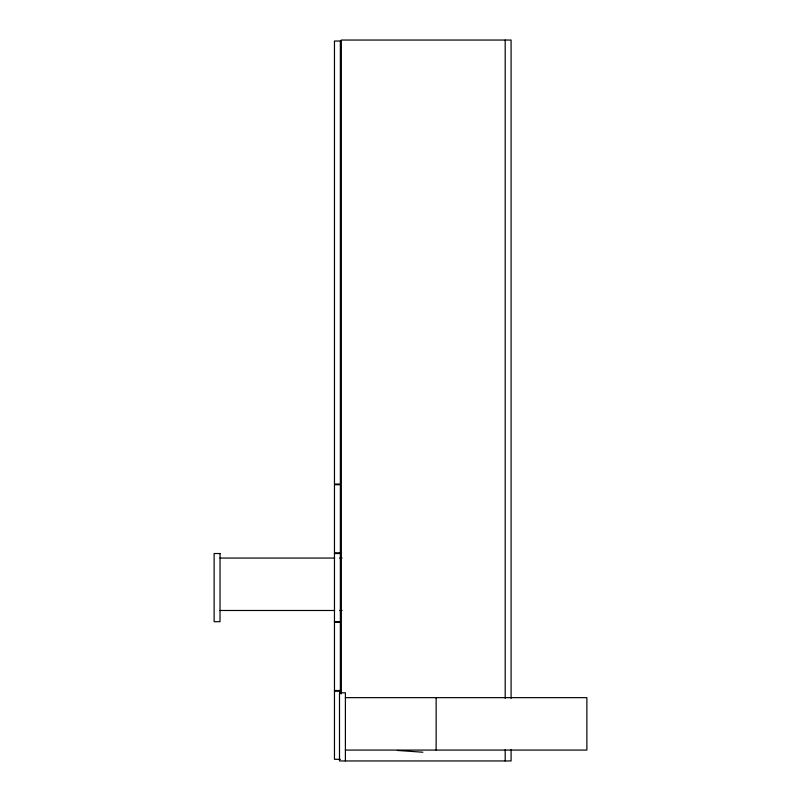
<?xml version="1.0" encoding="UTF-8"?>
<svg xmlns="http://www.w3.org/2000/svg" width="801" height="801" viewBox="0 0 801 801"><rect width="100%" height="100%" fill="white"/><g stroke="black" fill="none" stroke-linecap="round" stroke-linejoin="round"><path stroke-width="1.2" d="M334.468 552.87L340.365 552.87M334.468 553.531L340.365 553.531M220.025 558.057L334.638 558.057M339.614 558.057L342.107 558.057M220.025 610.482L334.638 610.482M339.614 610.482L342.107 610.482M334.468 621.686L340.365 621.686M334.468 622.337L340.365 622.337M334.468 690.502L340.365 690.502M334.468 691.153L340.365 691.153M345.401 697.651L586.873 697.651L586.873 750.076L345.401 750.076M340.365 759.308L334.468 759.308L334.468 484.715L340.365 484.715L340.365 693.636M397.326 750.437L422.878 752.229M511.088 698.372L511.088 40.05L341.346 40.05L341.346 693.816M511.088 749.686L511.088 760.95L339.504 760.95L339.504 692.795L345.401 692.795L345.401 760.95M505.191 40.05L505.191 698.372M505.191 749.686L505.191 760.95M436.134 697.651L436.134 750.076M340.365 41.031L334.468 41.031L334.468 484.054L340.365 484.054L340.365 41.031M220.025 553.531L214.127 553.531L214.127 621.686L220.025 621.686L220.025 553.531"/></g></svg>
